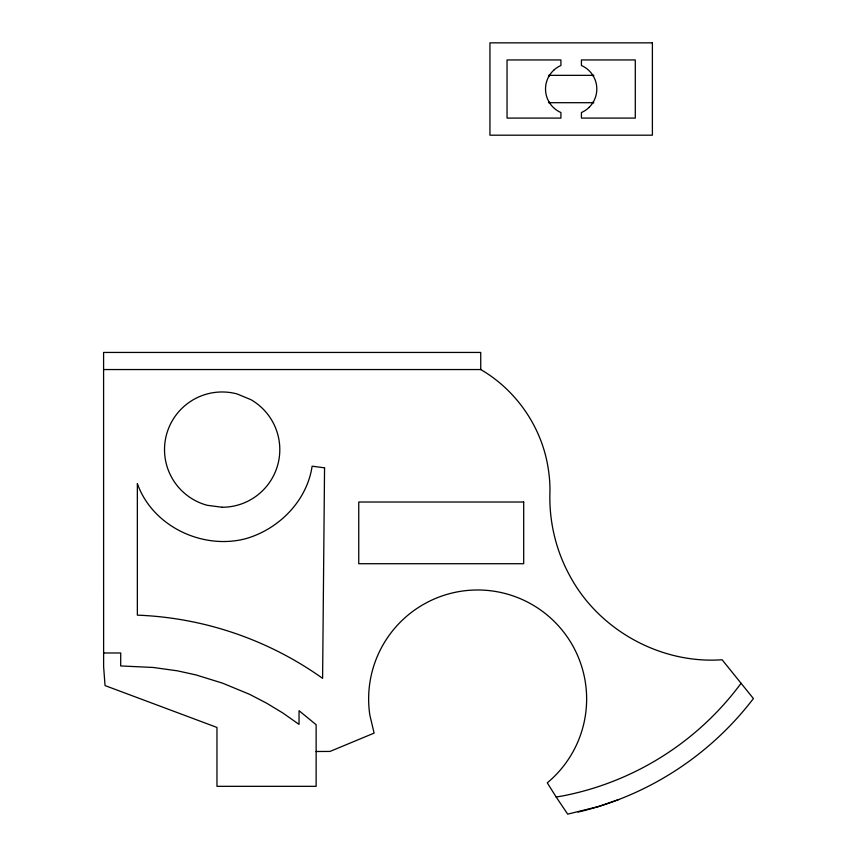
<?xml version="1.0" encoding="UTF-8"?>
<svg xmlns="http://www.w3.org/2000/svg" width="857" height="857" viewBox="0 0 857 857"><rect width="100%" height="100%" fill="white"/><g stroke="black" fill="none" stroke-linecap="round" stroke-linejoin="round"><path stroke-width="1.29" d="M548.962 76.198L549.84 74.773M592.498 103.269L593.387 101.844M741.059 683.254L740.287 684.347A290.694 290.694 0 0 1 563.21 795.821L556.172 797.021L547.28 782.837A109 109 0 0 0 516.578 597.179A109 109 0 0 0 369.817 714.974L374.123 733.11L330.009 751.428L316.137 751.503M618.818 799.506L598.7 806.491L567.698 814.15L556.172 797.021M548.459 75.341L593.88 75.341M548.459 102.701L593.88 102.701M103.59 369.549L480.734 369.549C514.864 389.335 539.706 424.226 547.237 462.941C549.133 472.593 550.13 482.48 549.937 492.293C548.951 521.613 556.043 551.137 570.344 576.761C599.514 630.506 661.09 664.186 722.087 659.751L753.41 698.551A309.731 309.731 0 0 1 578.143 812.072M103.622 652.98L120.719 652.98L120.687 665.943L153.135 667.464L177.463 670.838L196.039 674.93L222.531 683.147L249.612 694.341L266.495 703.104L282.778 712.949L299.039 724.379L299.039 710.699L316.137 724.711L316.137 786.33L216.96 786.33L216.96 727.432L105.047 685.589L103.622 666.66L103.59 352.441L480.734 352.441L480.734 369.549M592.498 74.773L593.387 76.198M548.962 101.844L549.84 103.269M324.557 467.826L322.596 678.348A341.729 341.729 0 0 0 246.473 637.501L243.099 636.226A341.729 341.729 0 0 0 137.356 615.144L137.356 483.584C152.439 526.402 202.745 550.183 246.013 538.614C279.093 529.037 307.042 500.713 312.119 466.187L324.557 467.826M554.265 69.738L553.033 70.885A25.646 25.646 0 0 0 553.033 107.157L554.265 108.303A25.646 25.646 0 0 0 559.825 112.021L560.917 112.513L560.917 118.095L507.044 118.095L507.044 59.947L560.917 59.947L560.917 65.528L559.825 66.01A25.646 25.646 0 0 0 554.265 69.738M589.305 107.157L588.084 108.303A25.646 25.646 0 0 1 582.514 112.021L581.432 112.513L581.432 118.095L635.294 118.095L635.294 59.947L581.432 59.947L581.432 65.528L582.514 66.01A25.646 25.646 0 0 1 588.084 69.738L589.305 70.885A25.646 25.646 0 0 1 589.305 107.157M652.391 42.85L489.947 42.85L489.947 135.192L652.391 135.192L652.391 42.85M523.691 502.02L358.751 502.02L358.751 563.724L523.691 563.724L523.691 502.02M222.167 507.258L207.244 505.298A57.644 57.644 0 0 1 166.483 434.692A57.644 57.644 0 0 1 237.089 393.941L250.983 399.694A57.644 57.644 0 0 1 222.167 507.258"/></g></svg>
